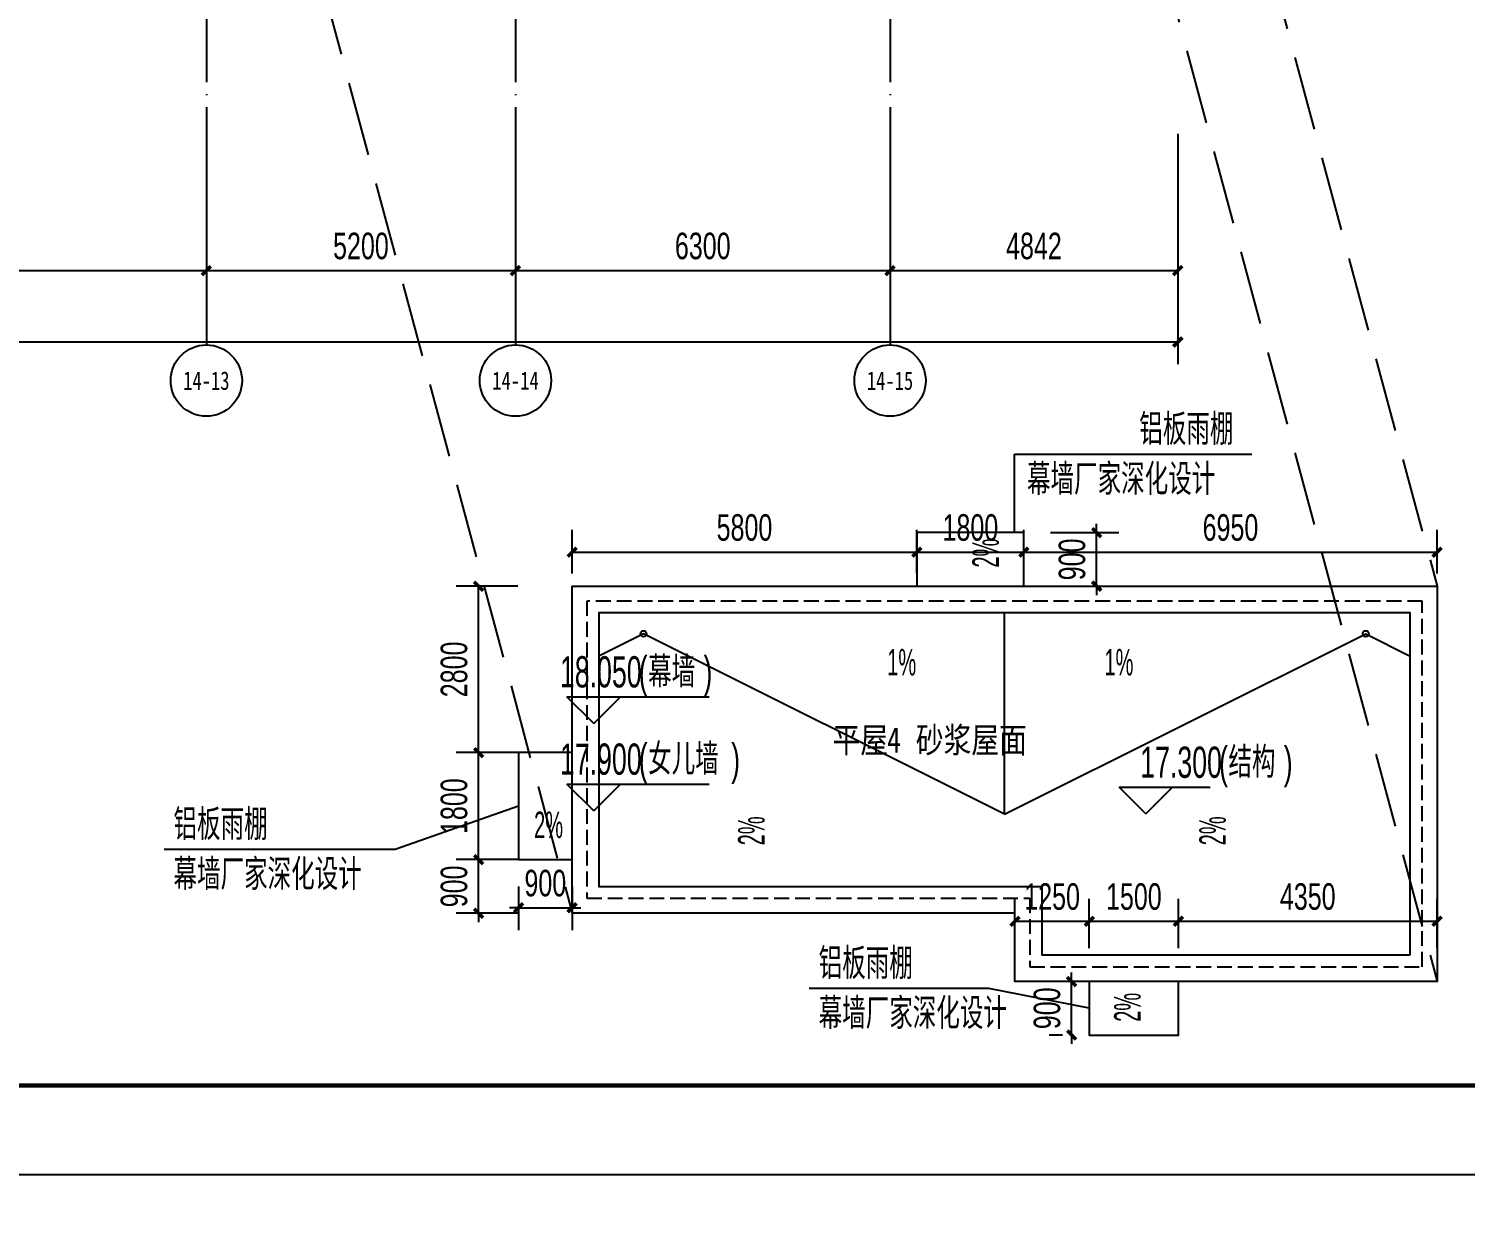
# Model space of a CAD drawing. Extents: x -409435 to 356702, y -107829 to 330904.
# Drawn here: x 101412 to 125577, y 241067 to 261073 of the extents above; entities that cross this region are included whole.
import ezdxf
from ezdxf.enums import TextEntityAlignment as Align
from ezdxf.xclip import XClip

# ---------------------------------------------------------------- set-up
doc = ezdxf.new("R2010")
doc.units = 0
doc.header["$LTSCALE"] = 1000
doc.header["$MEASUREMENT"] = 0
doc.header["$XCLIPFRAME"] = 0
for name, pattern in [('104-14# 核心筒$0$DOTE', [2.42, 2, -0.2, 0.02, -0.2]), ('X-104 14#平面$0$109 3#平面$0$DASH', [0.35, 0.25, -0.1]), ('X-104 14#平面$0$DASH', [0.35, 0.25, -0.1])]:
    doc.linetypes.add(name, pattern=pattern)
for name, color, linetype in [('01-标注_尺寸', 124, 'Continuous'), ('01-标注_符号', 200, 'Continuous'), ('02-TEXT_标注', 130, 'Continuous'), ('104-14# 核心筒$0$01-标注_轴线坐标', 132, 'Continuous'), ('104-14# 核心筒$0$A_AXIS-轴线', 36, '104-14# 核心筒$0$DOTE'), ('104-14# 核心筒$0$AXIS_TEXT', 7, 'Continuous'), ('AXIS_TEXT', 7, 'Continuous'), ('X-104 14#平面$0$01-标注_标高', 200, 'Continuous'), ('X-104 14#平面$0$02-TEXT_标注', 130, 'Continuous'), ('X-104 14#平面$0$A-O_分水线', 127, 'Continuous'), ('X-104 14#平面$0$A-O_屋面', 201, 'Continuous'), ('X-104 14#平面$0$A-SUR_保温', 222, 'Continuous')]:
    doc.layers.add(name, color=color, linetype=linetype)
doc.styles.add('104-14# 核心筒$0$_TCH_AXIS', font='STXIHEI_0.TTF', dxfattribs={"width": 0.8})
doc.styles.add('104-14# 核心筒$0$_TCH_DIM_T3', font='ros.shx', dxfattribs={"width": 0.705882, "bigfont": 'jd.shx'})
doc.styles.add('_TCH_DIM', font='ros.shx', dxfattribs={"width": 0.8, "height": 2, "bigfont": 'jd.shx'})
doc.styles.add('_TCH_DIM_T3', font='ros.shx', dxfattribs={"width": 0.705882, "bigfont": 'jd.shx'})
doc.styles.add('_TCH_LABEL', font='ros.shx', dxfattribs={"width": 0.8, "bigfont": 'jd.shx'})
doc.styles.add('COMPLEX', font='COMPLEX')
doc.styles.add('X-104 14#平面$0$_TCH_DIM', font='ros.shx', dxfattribs={"width": 0.8, "bigfont": 'jd.shx'})
doc.styles.add('X-104 14#平面$0$Standard', font='STXIHEI_0.TTF', dxfattribs={"width": 0.8})
doc.dimstyles.new('104-14# 核心筒$0$_TCH_ARCH&&150', dxfattribs={"dimtxt": 446.25, "dimasz": 150, "dimexe": 375, "dimexo": 450, "dimgap": 189.375, "dimtad": 1, "dimdec": 0, "dimzin": 0, "dimdsep": 46, "dimtxsty": '104-14# 核心筒$0$_TCH_DIM_T3', "dimblk": '104-14# 核心筒$0$_ArchTick', "dimcen": 0.09, "dimclrt": 7, "dimazin": 2, "dimtfac": 1, "dimtdec": 0, "dimtix": 1, "dimtmove": 2, "dimatfit": 3, "dimfxl": 0, "dimtolj": 1, "dimtzin": 0, "dimarcsym": 0})
doc.dimstyles.new('_TCH_ARCH&&150', dxfattribs={"dimtxt": 446.25, "dimasz": 150, "dimexe": 375, "dimexo": 450, "dimgap": 189.375, "dimtad": 1, "dimdec": 0, "dimzin": 0, "dimdsep": 46, "dimtxsty": '_TCH_DIM_T3', "dimblk": 'ARCHTICK', "dimcen": 0.09, "dimclrt": 7, "dimazin": 2, "dimtfac": 1, "dimtdec": 0, "dimtix": 1, "dimtmove": 2, "dimatfit": 3, "dimfxl": 0, "dimtolj": 1, "dimtzin": 0, "dimarcsym": 0})

# ---------------------------------------------------------------- blocks, each defined once
blk = doc.blocks.new('图框-A1+1-4')
for points, const_width in [([(0, 0), (1051, 0), (1051, 594), (0, 594)], 0.05), ([(976, 584), (25, 584), (25, 10), (976, 10)], 0.5)]:
    blk.add_lwpolyline(points, close=True, dxfattribs=dict(const_width=const_width))
blk = doc.blocks.new('104-14# 核心筒$0$_ArchTick')
at = {"color": 0, "linetype": 'ByBlock', "const_width": 0.4}
blk.add_lwpolyline([(-0.5, -0.5), (0.5, 0.5)], dxfattribs=at)
blk = doc.blocks.new('*D2832')
at = {"layer": '104-14# 核心筒$0$01-标注_轴线坐标', "color": 0, "lineweight": -2, "transparency": 16777216}
for p, q in [((95400, 259305), (95400, 256630)), ((104400, 259305), (104400, 256630)), ((95400, 257005), (104400, 257005))]:
    blk.add_line(p, q, dxfattribs=at)
at = {"layer": 'Defpoints', "color": 0, "transparency": 16777216}
for p in [(95400, 259755), (104400, 259755), (104400, 257005)]:
    blk.add_point(p, dxfattribs=at)
at = {"layer": '104-14# 核心筒$0$01-标注_轴线坐标', "color": 0, "lineweight": -2, "transparency": 16777216, "xscale": 150, "yscale": 150, "zscale": 150, "rotation": 180}
blk.add_blockref('104-14# 核心筒$0$_ArchTick', (95400, 257005), dxfattribs=at)
at = {"layer": '104-14# 核心筒$0$01-标注_轴线坐标', "color": 0, "lineweight": -2, "transparency": 16777216, "xscale": 150, "yscale": 150, "zscale": 150}
blk.add_blockref('104-14# 核心筒$0$_ArchTick', (104400, 257005), dxfattribs=at)
at = {"layer": '104-14# 核心筒$0$01-标注_轴线坐标', "color": 7, "transparency": 16777216, "insert": (99900, 257417), "char_height": 446.2, "attachment_point": 5, "style": '104-14# 核心筒$0$_TCH_DIM_T3'}
blk.add_mtext('\\A1;9000', dxfattribs=at)
blk = doc.blocks.new('*D2833')
at = {"layer": '104-14# 核心筒$0$01-标注_轴线坐标', "color": 0, "lineweight": -2, "transparency": 16777216}
for p, q in [((104400, 259305), (104400, 256630)), ((109600, 259305), (109600, 256630)), ((104400, 257005), (109600, 257005))]:
    blk.add_line(p, q, dxfattribs=at)
at = {"layer": 'Defpoints', "color": 0, "transparency": 16777216}
for p in [(104400, 259755), (109600, 259755), (109600, 257005)]:
    blk.add_point(p, dxfattribs=at)
at = {"layer": '104-14# 核心筒$0$01-标注_轴线坐标', "color": 0, "lineweight": -2, "transparency": 16777216, "xscale": 150, "yscale": 150, "zscale": 150, "rotation": 180}
blk.add_blockref('104-14# 核心筒$0$_ArchTick', (104400, 257005), dxfattribs=at)
at = {"layer": '104-14# 核心筒$0$01-标注_轴线坐标', "color": 0, "lineweight": -2, "transparency": 16777216, "xscale": 150, "yscale": 150, "zscale": 150}
blk.add_blockref('104-14# 核心筒$0$_ArchTick', (109600, 257005), dxfattribs=at)
at = {"layer": '104-14# 核心筒$0$01-标注_轴线坐标', "color": 7, "transparency": 16777216, "insert": (107000, 257417), "char_height": 446.2, "attachment_point": 5, "style": '104-14# 核心筒$0$_TCH_DIM_T3'}
blk.add_mtext('\\A1;5200', dxfattribs=at)
blk = doc.blocks.new('*D2834')
at = {"layer": '104-14# 核心筒$0$01-标注_轴线坐标', "color": 0, "lineweight": -2, "transparency": 16777216}
for p, q in [((109600, 259305), (109600, 256630)), ((115900, 259305), (115900, 256630)), ((109600, 257005), (115900, 257005))]:
    blk.add_line(p, q, dxfattribs=at)
at = {"layer": 'Defpoints', "color": 0, "transparency": 16777216}
for p in [(109600, 259755), (115900, 259755), (115900, 257005)]:
    blk.add_point(p, dxfattribs=at)
at = {"layer": '104-14# 核心筒$0$01-标注_轴线坐标', "color": 0, "lineweight": -2, "transparency": 16777216, "xscale": 150, "yscale": 150, "zscale": 150, "rotation": 180}
blk.add_blockref('104-14# 核心筒$0$_ArchTick', (109600, 257005), dxfattribs=at)
at = {"layer": '104-14# 核心筒$0$01-标注_轴线坐标', "color": 0, "lineweight": -2, "transparency": 16777216, "xscale": 150, "yscale": 150, "zscale": 150}
blk.add_blockref('104-14# 核心筒$0$_ArchTick', (115900, 257005), dxfattribs=at)
at = {"layer": '104-14# 核心筒$0$01-标注_轴线坐标', "color": 7, "transparency": 16777216, "insert": (112750, 257417), "char_height": 446.2, "attachment_point": 5, "style": '104-14# 核心筒$0$_TCH_DIM_T3'}
blk.add_mtext('\\A1;6300', dxfattribs=at)
blk = doc.blocks.new('*D2835')
at = {"layer": '104-14# 核心筒$0$01-标注_轴线坐标', "color": 0, "lineweight": -2, "transparency": 16777216}
for p, q in [((115900, 259305), (115900, 256630)), ((120742, 259305), (120742, 256630)), ((115900, 257005), (120742, 257005))]:
    blk.add_line(p, q, dxfattribs=at)
at = {"layer": 'Defpoints', "color": 0, "transparency": 16777216}
for p in [(115900, 259755), (120742, 259755), (120742, 257005)]:
    blk.add_point(p, dxfattribs=at)
at = {"layer": '104-14# 核心筒$0$01-标注_轴线坐标', "color": 0, "lineweight": -2, "transparency": 16777216, "xscale": 150, "yscale": 150, "zscale": 150, "rotation": 180}
blk.add_blockref('104-14# 核心筒$0$_ArchTick', (115900, 257005), dxfattribs=at)
at = {"layer": '104-14# 核心筒$0$01-标注_轴线坐标', "color": 0, "lineweight": -2, "transparency": 16777216, "xscale": 150, "yscale": 150, "zscale": 150}
blk.add_blockref('104-14# 核心筒$0$_ArchTick', (120742, 257005), dxfattribs=at)
at = {"layer": '104-14# 核心筒$0$01-标注_轴线坐标', "color": 7, "transparency": 16777216, "insert": (118321, 257417), "char_height": 446.2, "attachment_point": 5, "style": '104-14# 核心筒$0$_TCH_DIM_T3'}
blk.add_mtext('\\A1;4842', dxfattribs=at)
blk = doc.blocks.new('_AXISO')
blk.add_circle((0, 0), 0.5)
at = {"layer": 'AXIS_TEXT', "style": 'COMPLEX', "width": 1.041667}
blk.add_attdef('A', text='', height=0.56, dxfattribs=at).set_placement((-0.25, -0.28), (0.25, -0.28), align=Align.FIT)
blk = doc.blocks.new('*D2876')
at = {"layer": '104-14# 核心筒$0$01-标注_轴线坐标', "color": 0, "lineweight": -2, "transparency": 16777216}
for p, q in [((-6010, 259305), (-6010, 255430)), ((120742, 259305), (120742, 255430)), ((-6010, 255805), (120742, 255805))]:
    blk.add_line(p, q, dxfattribs=at)
at = {"layer": 'Defpoints', "color": 0, "transparency": 16777216}
for p in [(-6010, 259755), (120742, 259755), (120742, 255805)]:
    blk.add_point(p, dxfattribs=at)
at = {"layer": '104-14# 核心筒$0$01-标注_轴线坐标', "color": 0, "lineweight": -2, "transparency": 16777216, "xscale": 150, "yscale": 150, "zscale": 150, "rotation": 180}
blk.add_blockref('104-14# 核心筒$0$_ArchTick', (-6010, 255805), dxfattribs=at)
at = {"layer": '104-14# 核心筒$0$01-标注_轴线坐标', "color": 0, "lineweight": -2, "transparency": 16777216, "xscale": 150, "yscale": 150, "zscale": 150}
blk.add_blockref('104-14# 核心筒$0$_ArchTick', (120742, 255805), dxfattribs=at)
at = {"layer": '104-14# 核心筒$0$01-标注_轴线坐标', "color": 7, "transparency": 16777216, "insert": (57366, 256217), "char_height": 446.2, "attachment_point": 5, "style": '104-14# 核心筒$0$_TCH_DIM_T3'}
blk.add_mtext('\\A1;126752', dxfattribs=at)
blk = doc.blocks.new('_ArchTick')
at = {"color": 0, "linetype": 'ByBlock', "const_width": 0.4}
blk.add_lwpolyline([(-0.5, -0.5), (0.5, 0.5)], dxfattribs=at)
blk = doc.blocks.new('*D2400')
at = {"layer": '01-标注_尺寸', "color": 0, "lineweight": -2, "transparency": 16777216}
for p, q in [((110552, 251910), (110552, 252645)), ((116352, 251910), (116352, 252645)), ((110552, 252270), (116352, 252270))]:
    blk.add_line(p, q, dxfattribs=at)
at = {"layer": 'Defpoints', "color": 0, "transparency": 16777216}
for p in [(116352, 252270), (110552, 251460), (116352, 251460)]:
    blk.add_point(p, dxfattribs=at)
at = {"layer": '01-标注_尺寸', "color": 0, "lineweight": -2, "transparency": 16777216, "xscale": 150, "yscale": 150, "zscale": 150, "rotation": 180}
blk.add_blockref('_ArchTick', (110552, 252270), dxfattribs=at)
at = {"layer": '01-标注_尺寸', "color": 0, "lineweight": -2, "transparency": 16777216, "xscale": 150, "yscale": 150, "zscale": 150}
blk.add_blockref('_ArchTick', (116352, 252270), dxfattribs=at)
at = {"layer": '01-标注_尺寸', "color": 7, "transparency": 16777216, "insert": (113452, 252682), "char_height": 446.2, "attachment_point": 5, "style": '_TCH_DIM_T3'}
blk.add_mtext('\\A1;5800', dxfattribs=at)
blk = doc.blocks.new('*D2401')
at = {"layer": '01-标注_尺寸', "color": 0, "lineweight": -2, "transparency": 16777216}
for p, q in [((116352, 251910), (116352, 252645)), ((118152, 251910), (118152, 252645)), ((116352, 252270), (118152, 252270))]:
    blk.add_line(p, q, dxfattribs=at)
at = {"layer": 'Defpoints', "color": 0, "transparency": 16777216}
for p in [(118152, 252270), (116352, 251460), (118152, 251460)]:
    blk.add_point(p, dxfattribs=at)
at = {"layer": '01-标注_尺寸', "color": 0, "lineweight": -2, "transparency": 16777216, "xscale": 150, "yscale": 150, "zscale": 150, "rotation": 180}
blk.add_blockref('_ArchTick', (116352, 252270), dxfattribs=at)
at = {"layer": '01-标注_尺寸', "color": 0, "lineweight": -2, "transparency": 16777216, "xscale": 150, "yscale": 150, "zscale": 150}
blk.add_blockref('_ArchTick', (118152, 252270), dxfattribs=at)
at = {"layer": '01-标注_尺寸', "color": 7, "transparency": 16777216, "insert": (117252, 252682), "char_height": 446.2, "attachment_point": 5, "style": '_TCH_DIM_T3'}
blk.add_mtext('\\A1;1800', dxfattribs=at)
blk = doc.blocks.new('*D2402')
at = {"layer": '01-标注_尺寸', "color": 0, "lineweight": -2, "transparency": 16777216}
for p, q in [((118152, 251910), (118152, 252645)), ((125102, 251910), (125102, 252645)), ((118152, 252270), (125102, 252270))]:
    blk.add_line(p, q, dxfattribs=at)
at = {"layer": 'Defpoints', "color": 0, "transparency": 16777216}
for p in [(125102, 252270), (118152, 251460), (125102, 251460)]:
    blk.add_point(p, dxfattribs=at)
at = {"layer": '01-标注_尺寸', "color": 0, "lineweight": -2, "transparency": 16777216, "xscale": 150, "yscale": 150, "zscale": 150, "rotation": 180}
blk.add_blockref('_ArchTick', (118152, 252270), dxfattribs=at)
at = {"layer": '01-标注_尺寸', "color": 0, "lineweight": -2, "transparency": 16777216, "xscale": 150, "yscale": 150, "zscale": 150}
blk.add_blockref('_ArchTick', (125102, 252270), dxfattribs=at)
at = {"layer": '01-标注_尺寸', "color": 7, "transparency": 16777216, "insert": (121627, 252682), "char_height": 446.2, "attachment_point": 5, "style": '_TCH_DIM_T3'}
blk.add_mtext('\\A1;6950', dxfattribs=at)
blk = doc.blocks.new('*D2403')
at = {"layer": '01-标注_尺寸', "color": 0, "lineweight": -2, "transparency": 16777216}
for p, q in [((118602, 252598), (119751, 252598)), ((119376, 252598), (119376, 252748)), ((119376, 251698), (119376, 252598)), ((118602, 251698), (119751, 251698)), ((119376, 251698), (119376, 251548))]:
    blk.add_line(p, q, dxfattribs=at)
at = {"layer": 'Defpoints', "color": 0, "transparency": 16777216}
for p in [(118152, 252598), (119376, 252598), (118152, 251698)]:
    blk.add_point(p, dxfattribs=at)
at = {"layer": '01-标注_尺寸', "color": 0, "lineweight": -2, "transparency": 16777216, "xscale": 150, "yscale": 150, "zscale": 150}
for p, rotation in [((119376, 252598), 270), ((119376, 251698), 90)]:
    blk.add_blockref('_ArchTick', p, dxfattribs=dict(at, rotation=rotation))
at = {"layer": '01-标注_尺寸', "color": 7, "transparency": 16777216, "insert": (118963, 252148), "char_height": 446.2, "attachment_point": 5, "rotation": 90, "style": '_TCH_DIM_T3'}
blk.add_mtext('\\A1;900', dxfattribs=at)
blk = doc.blocks.new('*D2404')
at = {"layer": '01-标注_尺寸', "color": 0, "lineweight": -2, "transparency": 16777216}
for p, q in [((118802, 245048), (118580, 245048)), ((118955, 245048), (118955, 245198)), ((118955, 244148), (118955, 245048)), ((118802, 244148), (118580, 244148)), ((118955, 244148), (118955, 243998))]:
    blk.add_line(p, q, dxfattribs=at)
at = {"layer": 'Defpoints', "color": 0, "transparency": 16777216}
for p in [(118955, 245048), (119252, 245048), (119252, 244148)]:
    blk.add_point(p, dxfattribs=at)
at = {"layer": '01-标注_尺寸', "color": 0, "lineweight": -2, "transparency": 16777216, "xscale": 150, "yscale": 150, "zscale": 150}
for p, rotation in [((118955, 245048), 270), ((118955, 244148), 90)]:
    blk.add_blockref('_ArchTick', p, dxfattribs=dict(at, rotation=rotation))
at = {"layer": '01-标注_尺寸', "color": 7, "transparency": 16777216, "insert": (118543, 244598), "char_height": 446.2, "attachment_point": 5, "rotation": 90, "style": '_TCH_DIM_T3'}
blk.add_mtext('\\A1;900', dxfattribs=at)
blk = doc.blocks.new('*D2405')
at = {"layer": '01-标注_尺寸', "color": 0, "lineweight": -2, "transparency": 16777216}
for p, q in [((118002, 245609), (118002, 246437)), ((119252, 245609), (119252, 246437)), ((118002, 246062), (119252, 246062))]:
    blk.add_line(p, q, dxfattribs=at)
at = {"layer": 'Defpoints', "color": 0, "transparency": 16777216}
for p in [(119252, 246062), (118002, 245159), (119252, 245159)]:
    blk.add_point(p, dxfattribs=at)
at = {"layer": '01-标注_尺寸', "color": 0, "lineweight": -2, "transparency": 16777216, "xscale": 150, "yscale": 150, "zscale": 150, "rotation": 180}
blk.add_blockref('_ArchTick', (118002, 246062), dxfattribs=at)
at = {"layer": '01-标注_尺寸', "color": 0, "lineweight": -2, "transparency": 16777216, "xscale": 150, "yscale": 150, "zscale": 150}
blk.add_blockref('_ArchTick', (119252, 246062), dxfattribs=at)
at = {"layer": '01-标注_尺寸', "color": 7, "transparency": 16777216, "insert": (118627, 246475), "char_height": 446.2, "attachment_point": 5, "style": '_TCH_DIM_T3'}
blk.add_mtext('\\A1;1250', dxfattribs=at)
blk = doc.blocks.new('*D2406')
at = {"layer": '01-标注_尺寸', "color": 0, "lineweight": -2, "transparency": 16777216}
for p, q in [((119252, 245609), (119252, 246437)), ((120752, 245609), (120752, 246437)), ((119252, 246062), (120752, 246062))]:
    blk.add_line(p, q, dxfattribs=at)
at = {"layer": 'Defpoints', "color": 0, "transparency": 16777216}
for p in [(120752, 246062), (119252, 245159), (120752, 245159)]:
    blk.add_point(p, dxfattribs=at)
at = {"layer": '01-标注_尺寸', "color": 0, "lineweight": -2, "transparency": 16777216, "xscale": 150, "yscale": 150, "zscale": 150, "rotation": 180}
blk.add_blockref('_ArchTick', (119252, 246062), dxfattribs=at)
at = {"layer": '01-标注_尺寸', "color": 0, "lineweight": -2, "transparency": 16777216, "xscale": 150, "yscale": 150, "zscale": 150}
blk.add_blockref('_ArchTick', (120752, 246062), dxfattribs=at)
at = {"layer": '01-标注_尺寸', "color": 7, "transparency": 16777216, "insert": (120002, 246475), "char_height": 446.2, "attachment_point": 5, "style": '_TCH_DIM_T3'}
blk.add_mtext('\\A1;1500', dxfattribs=at)
blk = doc.blocks.new('*D2407')
at = {"layer": '01-标注_尺寸', "color": 0, "lineweight": -2, "transparency": 16777216}
for p, q in [((120752, 245609), (120752, 246437)), ((125102, 245609), (125102, 246437)), ((120752, 246062), (125102, 246062))]:
    blk.add_line(p, q, dxfattribs=at)
at = {"layer": 'Defpoints', "color": 0, "transparency": 16777216}
for p in [(125102, 246062), (120752, 245159), (125102, 245159)]:
    blk.add_point(p, dxfattribs=at)
at = {"layer": '01-标注_尺寸', "color": 0, "lineweight": -2, "transparency": 16777216, "xscale": 150, "yscale": 150, "zscale": 150, "rotation": 180}
blk.add_blockref('_ArchTick', (120752, 246062), dxfattribs=at)
at = {"layer": '01-标注_尺寸', "color": 0, "lineweight": -2, "transparency": 16777216, "xscale": 150, "yscale": 150, "zscale": 150}
blk.add_blockref('_ArchTick', (125102, 246062), dxfattribs=at)
at = {"layer": '01-标注_尺寸', "color": 7, "transparency": 16777216, "insert": (122927, 246475), "char_height": 446.2, "attachment_point": 5, "style": '_TCH_DIM_T3'}
blk.add_mtext('\\A1;4350', dxfattribs=at)
blk = doc.blocks.new('*D2408')
at = {"layer": '01-标注_尺寸', "color": 0, "lineweight": -2, "transparency": 16777216}
for p, q in [((109641, 251698), (108605, 251698)), ((108980, 248898), (108980, 251698)), ((109641, 248898), (108605, 248898))]:
    blk.add_line(p, q, dxfattribs=at)
at = {"layer": 'Defpoints', "color": 0, "transparency": 16777216}
for p in [(108980, 251698), (110091, 251698), (110091, 248898)]:
    blk.add_point(p, dxfattribs=at)
at = {"layer": '01-标注_尺寸', "color": 0, "lineweight": -2, "transparency": 16777216, "xscale": 150, "yscale": 150, "zscale": 150}
for p, rotation in [((108980, 251698), 90), ((108980, 248898), 270)]:
    blk.add_blockref('_ArchTick', p, dxfattribs=dict(at, rotation=rotation))
at = {"layer": '01-标注_尺寸', "color": 7, "transparency": 16777216, "insert": (108568, 250298), "char_height": 446.2, "attachment_point": 5, "rotation": 90, "style": '_TCH_DIM_T3'}
blk.add_mtext('\\A1;2800', dxfattribs=at)
blk = doc.blocks.new('*D2409')
at = {"layer": '01-标注_尺寸', "color": 0, "lineweight": -2, "transparency": 16777216}
for p, q in [((109641, 248898), (108605, 248898)), ((108980, 247098), (108980, 248898)), ((109641, 247098), (108605, 247098))]:
    blk.add_line(p, q, dxfattribs=at)
at = {"layer": 'Defpoints', "color": 0, "transparency": 16777216}
for p in [(108980, 248898), (110091, 248898), (110091, 247098)]:
    blk.add_point(p, dxfattribs=at)
at = {"layer": '01-标注_尺寸', "color": 0, "lineweight": -2, "transparency": 16777216, "xscale": 150, "yscale": 150, "zscale": 150}
for p, rotation in [((108980, 248898), 90), ((108980, 247098), 270)]:
    blk.add_blockref('_ArchTick', p, dxfattribs=dict(at, rotation=rotation))
at = {"layer": '01-标注_尺寸', "color": 7, "transparency": 16777216, "insert": (108568, 247998), "char_height": 446.2, "attachment_point": 5, "rotation": 90, "style": '_TCH_DIM_T3'}
blk.add_mtext('\\A1;1800', dxfattribs=at)
blk = doc.blocks.new('*D2410')
at = {"layer": '01-标注_尺寸', "color": 0, "lineweight": -2, "transparency": 16777216}
for p, q in [((108980, 247098), (108980, 247248)), ((109641, 247098), (108605, 247098)), ((108980, 246198), (108980, 247098)), ((109641, 246198), (108605, 246198)), ((108980, 246198), (108980, 246048))]:
    blk.add_line(p, q, dxfattribs=at)
at = {"layer": 'Defpoints', "color": 0, "transparency": 16777216}
for p in [(108980, 247098), (110091, 247098), (110091, 246198)]:
    blk.add_point(p, dxfattribs=at)
at = {"layer": '01-标注_尺寸', "color": 0, "lineweight": -2, "transparency": 16777216, "xscale": 150, "yscale": 150, "zscale": 150}
for p, rotation in [((108980, 247098), 270), ((108980, 246198), 90)]:
    blk.add_blockref('_ArchTick', p, dxfattribs=dict(at, rotation=rotation))
at = {"layer": '01-标注_尺寸', "color": 7, "transparency": 16777216, "insert": (108568, 246648), "char_height": 446.2, "attachment_point": 5, "rotation": 90, "style": '_TCH_DIM_T3'}
blk.add_mtext('\\A1;900', dxfattribs=at)
blk = doc.blocks.new('*D2411')
at = {"layer": '01-标注_尺寸', "color": 0, "lineweight": -2, "transparency": 16777216}
for p, q in [((109652, 246648), (109652, 245914)), ((110552, 246648), (110552, 245914)), ((109652, 246289), (109502, 246289)), ((109652, 246289), (110552, 246289)), ((110552, 246289), (110702, 246289))]:
    blk.add_line(p, q, dxfattribs=at)
at = {"layer": 'Defpoints', "color": 0, "transparency": 16777216}
for p in [(109652, 247098), (110552, 247098), (110552, 246289)]:
    blk.add_point(p, dxfattribs=at)
at = {"layer": '01-标注_尺寸', "color": 0, "lineweight": -2, "transparency": 16777216, "xscale": 150, "yscale": 150, "zscale": 150}
blk.add_blockref('_ArchTick', (109652, 246289), dxfattribs=at)
at = {"layer": '01-标注_尺寸', "color": 0, "lineweight": -2, "transparency": 16777216, "xscale": 150, "yscale": 150, "zscale": 150, "rotation": 180}
blk.add_blockref('_ArchTick', (110552, 246289), dxfattribs=at)
at = {"layer": '01-标注_尺寸', "color": 7, "transparency": 16777216, "insert": (110102, 246701), "char_height": 446.2, "attachment_point": 5, "style": '_TCH_DIM_T3'}
blk.add_mtext('\\A1;900', dxfattribs=at)
blk = doc.blocks.new('104-14# 核心筒')
at = {"layer": '104-14# 核心筒$0$01-标注_轴线坐标'}
for p, q in [((104400, 259754.9), (104400, 255754.9)), ((109600, 259754.9), (109600, 255754.9)), ((115900, 259754.9), (115900, 255754.9))]:
    blk.add_line(p, q, dxfattribs=at)
at = {"layer": '104-14# 核心筒$0$A_AXIS-轴线'}
for p, q in [((104400, 317833.6), (104400, 259754.9)), ((109600, 317833.6), (109600, 259754.9)), ((115900, 317833.6), (115900, 259754.9))]:
    blk.add_line(p, q, dxfattribs=at)
at = {"layer": '104-14# 核心筒$0$01-标注_轴线坐标'}
ref = blk.add_blockref('_AXISO', (104400, 255154.9), dxfattribs=dict(at, xscale=1200, yscale=1200, zscale=1200))
ref.add_attrib('A', '14-13', dxfattribs={"layer": '104-14# 核心筒$0$AXIS_TEXT', "height": 310.63, "style": '104-14# 核心筒$0$_TCH_AXIS', "width": 0.920728}).set_placement((104009.8, 254999.6), (104790.2, 254999.6), align=Align.FIT)
ref = blk.add_blockref('_AXISO', (109600, 255154.9), dxfattribs=dict(at, xscale=1200, yscale=1200, zscale=1200))
ref.add_attrib('A', '14-14', dxfattribs={"layer": '104-14# 核心筒$0$AXIS_TEXT', "height": 302.98, "style": '104-14# 核心筒$0$_TCH_AXIS', "width": 0.947628}).set_placement((109208.3, 255003.4), (109991.7, 255003.4), align=Align.FIT)
ref = blk.add_blockref('_AXISO', (115900, 255154.9), dxfattribs=dict(at, xscale=1200, yscale=1200, zscale=1200))
ref.add_attrib('A', '14-15', dxfattribs={"layer": '104-14# 核心筒$0$AXIS_TEXT', "height": 311.31, "style": '104-14# 核心筒$0$_TCH_AXIS', "width": 0.918395}).set_placement((115509.9, 254999.2), (116290.1, 254999.2), align=Align.FIT)
for p1, p2, distance, picture, middle in [((-6009.8, 259754.9), (120741.8, 259754.9), -3950, '*D2876', (57366, 256217.4)), ((95400, 259754.9), (104400, 259754.9), -2750, '*D2832', (99900, 257417.4)), ((104400, 259754.9), (109600, 259754.9), -2750, '*D2833', (107000, 257417.4)), ((109600, 259754.9), (115900, 259754.9), -2750, '*D2834', (112750, 257417.4)), ((115900, 259754.9), (120741.8, 259754.9), -2750, '*D2835', (118320.9, 257417.4))]:
    dim = blk.add_aligned_dim(p1=p1, p2=p2, distance=distance, dimstyle='104-14# 核心筒$0$_TCH_ARCH&&150', dxfattribs=at)
    dim.commit()
    dim.dimension.update_dxf_attribs({"geometry": picture, "text_midpoint": middle})
blk = doc.blocks.new('X-104 14#平面')
for points in [[(139216.5, 241800), (-18433.5, 241800), (-18433.5, 330900), (139216.5, 330900)], [(-18433.5, 152700), (139216.5, 152700), (139216.5, 241800), (-18433.5, 241800)]]:
    blk.add_lwpolyline(points, close=True)
at = {"color": 8, "linetype": 'X-104 14#平面$0$109 3#平面$0$DASH'}
blk.add_lwpolyline([(124852.4, 245298.1), (124852.4, 251448.1), (110802.4, 251448.1), (110802.4, 246448.1), (118252.4, 246448.1), (118252.4, 245298.1)], close=True, dxfattribs=at)
at = {"layer": 'X-104 14#平面$0$01-标注_标高'}
for p, q in [((110916.1, 249387.1), (110466.1, 249837.1)), ((110466.1, 249837.1), (112857, 249837.1)), ((110916.1, 249387.1), (111366.1, 249837.1)), ((110916.1, 247919.1), (110466.1, 248369.1)), ((110466.1, 248369.1), (112857, 248369.1)), ((110916.1, 247919.1), (111366.1, 248369.1)), ((120203.3, 247866.8), (119753.3, 248316.8)), ((119753.3, 248316.8), (121285.2, 248316.8)), ((120203.3, 247866.8), (120653.3, 248316.8))]:
    blk.add_line(p, q, dxfattribs=at)
at = {"layer": 'X-104 14#平面$0$02-TEXT_标注', "linetype": 'X-104 14#平面$0$DASH', "ltscale": 5}
for points in [[(116350, 284250), (125102.4, 251698.1)], [(101800, 278750), (110552.4, 246198.1)], [(116350, 277600), (125102.4, 245048.1)]]:
    blk.add_lwpolyline(points, dxfattribs=at)
at = {"layer": 'X-104 14#平面$0$A-O_分水线'}
blk.add_line((117827.4, 247860.6), (117827.4, 251248.1), dxfattribs=at)
for points in [[(117827.4, 247860.6), (111752.4, 250898.1), (111002.4, 250523.1)], [(117827.4, 247860.6), (123902.4, 250898.1), (124652.4, 250523.1)]]:
    blk.add_lwpolyline(points, dxfattribs=at)
for centre in [(111752.4, 250898.1), (123902.4, 250898.1)]:
    blk.add_circle(centre, 50, dxfattribs=at)
at = {"layer": 'X-104 14#平面$0$A-O_屋面'}
blk.add_lwpolyline([(124652.4, 245498.1), (124652.4, 251248.1), (111002.4, 251248.1), (111002.4, 246648.1), (118452.4, 246648.1), (118452.4, 245498.1)], close=True, dxfattribs=at)
at = {"layer": 'X-104 14#平面$0$A-SUR_保温'}
for points in [[(118152.4, 251698.1), (118152.4, 252598.1), (116352.4, 252598.1), (116352.4, 251698.1)], [(110552.4, 248898.1), (109652.4, 248898.1), (109652.4, 247098.1), (110552.4, 247098.1)], [(119252.4, 245048.1), (119252.4, 244148.1), (120752.4, 244148.1), (120752.4, 245048.1)]]:
    blk.add_lwpolyline(points, dxfattribs=at)
blk.add_lwpolyline([(110552.4, 246198.1), (110552.4, 251698.1), (125102.4, 251698.1), (125102.4, 245048.1), (118002.4, 245048.1), (118002.4, 246198.1)], close=True, dxfattribs=at)
at = {"xscale": 150, "yscale": 150, "zscale": 150}
for p in [(-18433.5, 241800), (-18433.5, 152700)]:
    blk.add_blockref('图框-A1+1-4', p, dxfattribs=at)
ref = blk.add_blockref('104-14# 核心筒', (0, 0))
XClip(ref).set_block_clipping_path([(-38664.3623821461, -25500), (139216.5485069363, 330900)])
at = {"layer": 'X-104 14#平面$0$02-TEXT_标注'}
for s, height, style, width, p in [('18.050', 525, 'X-104 14#平面$0$_TCH_DIM', 0.64, (110347.9, 249994.6)), ('(', 525, 'X-104 14#平面$0$_TCH_DIM', 0.64, (111674.1, 249994.6)), ('幕墙', 520.93, 'X-104 14#平面$0$_TCH_DIM', 0.8, (111830.9, 249994.6)), (')', 525, 'X-104 14#平面$0$_TCH_DIM', 0.64, (112762.1, 249994.6)), ('砂浆屋面', 428.14, 'X-104 14#平面$0$Standard', 0.8, (116333.4, 248896.2)), ('平屋', 428.14, 'X-104 14#平面$0$Standard', 0.8, (114933.1, 248896.2)), ('4', 428.1, 'X-104 14#平面$0$Standard', 0.8, (115850.1, 248896.2)), ('17.900', 525, 'X-104 14#平面$0$_TCH_DIM', 0.64, (110347.9, 248526.6)), ('(', 525, 'X-104 14#平面$0$_TCH_DIM', 0.64, (111674.1, 248526.6)), ('女儿墙', 520.93, 'X-104 14#平面$0$_TCH_DIM', 0.8, (111830.9, 248526.6)), (')', 525, 'X-104 14#平面$0$_TCH_DIM', 0.64, (113227.7, 248526.6)), ('17.300', 525, 'X-104 14#平面$0$_TCH_DIM', 0.64, (120109, 248474.3)), ('(', 525, 'X-104 14#平面$0$_TCH_DIM', 0.64, (121435.2, 248474.3)), ('结构', 520.93, 'X-104 14#平面$0$_TCH_DIM', 0.8, (121592, 248474.3)), (')', 525, 'X-104 14#平面$0$_TCH_DIM', 0.64, (122523.2, 248474.3))]:
    blk.add_text(s, height=height, dxfattribs=dict(at, style=style, width=width)).set_placement(p)

msp = doc.modelspace()

# ---------------------------------------------------------------- linework, layer by layer
at = {"layer": '01-标注_符号'}
for p, q in [((117994.4, 252598.1), (117994.4, 253916.3)), ((117994.4, 253916.3), (121985.5, 253916.3)), ((109652.4, 247998.1), (107574.3, 247270.7)), ((107574.3, 247270.7), (103689.6, 247270.7)), ((117564.3, 244933), (114542.2, 244933)), ((119252.4, 244598.1), (117564.3, 244933))]:
    msp.add_line(p, q, dxfattribs=at)
for points in [[(117888.3, 251885, 0, 0, 0), (117888.3, 252005, 120, 0, 0), (117888.3, 252455, 0, 0, 0)], [(116603.4, 250038.5, 0, 0, 0), (115847.7, 250038.5, 120, 0, 0), (115397.7, 250038.5, 0, 0, 0)], [(119051.4, 250038.5, 0, 0, 0), (119807.1, 250038.5, 120, 0, 0), (120257.1, 250038.5, 0, 0, 0)], [(113948.5, 247064.6, 0, 0, 0), (113948.5, 247483, 120, 0, 0), (113948.5, 247933, 0, 0, 0)], [(121706.4, 247064.6, 0, 0, 0), (121706.4, 247483, 120, 0, 0), (121706.4, 247933, 0, 0, 0)], [(110357.5, 247303.2, 0, 0, 0), (110237.4, 247303.2, 120, 0, 0), (109787.4, 247303.2, 0, 0, 0)], [(120274.1, 244815.7, 0, 0, 0), (120274.1, 244695.6, 120, 0, 0), (120274.1, 244245.6, 0, 0, 0)]]:
    msp.add_lwpolyline(points, format="xyseb", dxfattribs=at)

# ---------------------------------------------------------------- block references
msp.add_blockref('X-104 14#平面', (0, 0))

# ---------------------------------------------------------------- texts
at = {"layer": '02-TEXT_标注'}
for s, height, style, width, p in [('铝板雨棚', 520.93, '_TCH_LABEL', 0.8, (120092.7, 254073.8)), ('幕墙厂家深化设计', 520.93, '_TCH_LABEL', 0.8, (118204.3, 253233.8)), ('1%%%', 446.25, '_TCH_DIM', 0.564706, (115853.6, 250196)), ('1%%%', 446.25, '_TCH_DIM', 0.564706, (119507.3, 250196)), ('铝板雨棚', 520.93, '_TCH_LABEL', 0.8, (103847.1, 247428.2)), ('2%%%', 446.25, '_TCH_LABEL', 0.564706, (109912.9, 247460.7)), ('幕墙厂家深化设计', 520.93, '_TCH_LABEL', 0.8, (103847.1, 246588.2)), ('铝板雨棚', 520.93, '_TCH_LABEL', 0.8, (114699.7, 245090.5)), ('幕墙厂家深化设计', 520.93, '_TCH_LABEL', 0.8, (114699.7, 244250.5))]:
    msp.add_text(s, height=height, dxfattribs=dict(at, style=style, width=width)).set_placement(p)
at = {"layer": '02-TEXT_标注', "width": 0.564706}
for style, p in [('_TCH_LABEL', (117730.8, 252010.4)), ('_TCH_DIM', (113791, 247339.2)), ('_TCH_DIM', (121548.9, 247339.2)), ('_TCH_LABEL', (120116.6, 244371))]:
    msp.add_text('2%%%', height=446.25, rotation=90, dxfattribs=dict(at, style=style)).set_placement(p)

# ---------------------------------------------------------------- dimensions: what is measured, and where the dimension line sits
at = {"layer": '01-标注_尺寸'}
for p1, p2, distance, picture, middle in [((110552.4, 251459.5), (116352.4, 251459.5), 810.3, '*D2400', (113452.4, 252682.3)), ((116352.4, 251459.5), (118152.4, 251459.5), 810.3, '*D2401', (117252.4, 252682.3)), ((118152.4, 251459.5), (125102.4, 251459.5), 810.3, '*D2402', (121627.4, 252682.3)), ((118152.4, 251698.1), (118152.4, 252598.1), -1223.3, '*D2403', (118963.2, 252148.1)), ((110090.9, 248898.1), (110090.9, 251698.1), 1110.6, '*D2408', (108567.8, 250298.1)), ((110090.9, 247098.1), (110090.9, 248898.1), 1110.6, '*D2409', (108567.8, 247998.1)), ((110090.9, 246198.1), (110090.9, 247098.1), 1110.6, '*D2410', (108567.8, 246648.1)), ((109652.4, 247098.1), (110552.4, 247098.1), -809.4, '*D2411', (110102.4, 246701.2)), ((118002.4, 245158.7), (119252.4, 245158.7), 903.6, '*D2405', (118627.4, 246474.8)), ((119252.4, 245158.7), (120752.4, 245158.7), 903.6, '*D2406', (120002.4, 246474.8)), ((120752.4, 245158.7), (125102.4, 245158.7), 903.6, '*D2407', (122927.4, 246474.8)), ((119252.4, 244148.1), (119252.4, 245048.1), 297.1, '*D2404', (118542.8, 244598.1))]:
    dim = msp.add_aligned_dim(p1=p1, p2=p2, distance=distance, dimstyle='_TCH_ARCH&&150', dxfattribs=at)
    dim.commit()
    dim.dimension.update_dxf_attribs({"geometry": picture, "text_midpoint": middle})

doc.saveas('drawing.dxf')
